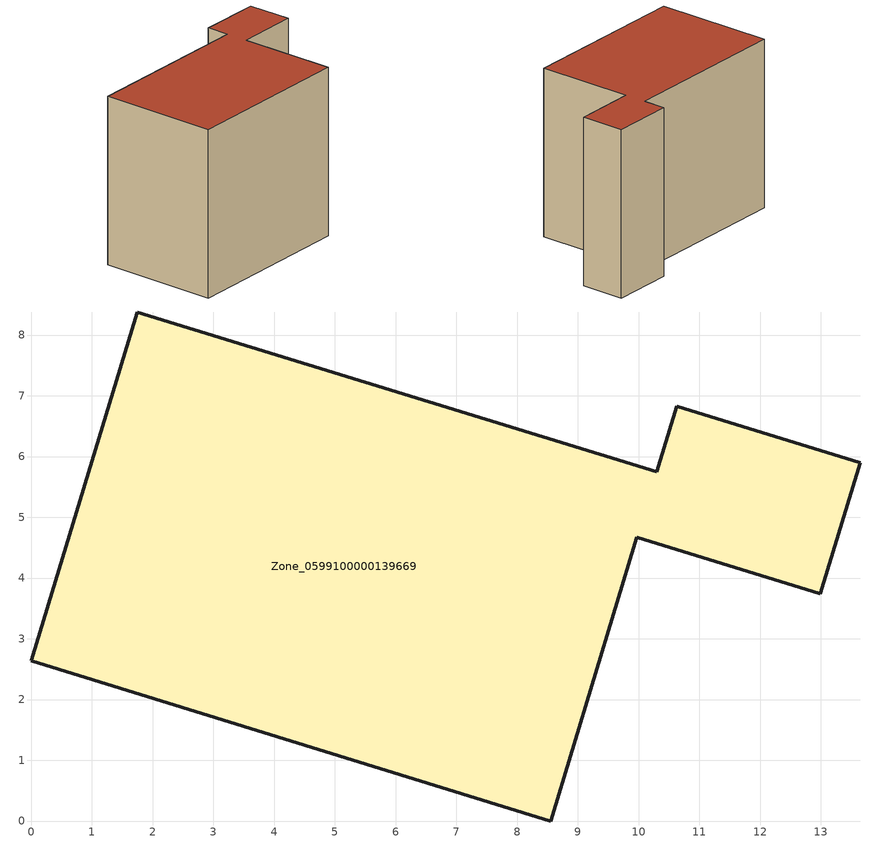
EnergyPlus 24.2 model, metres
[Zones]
Zone_0599100000139669
 floor ground (C_G): 0,2.64 1.75,8.38 10.3,5.75 10.63,6.83 13.65,5.9 12.99,3.74 9.97,4.67 8.55,0 z0
 wall outside (C_F): 1.75,8.38 0,2.64 8.55,0 9.97,4.67 12.99,3.74 13.65,5.9 10.63,6.83 10.3,5.75 1.75,8.38 z0:8.64
 roof outside (C_R): 13.65,5.9 10.63,6.83 10.3,5.75 1.75,8.38 0,2.64 8.55,0 9.97,4.67 12.99,3.74 z8.64
[BUILDING]
Pand.0599100000139669: North Axis=0; Terrain=City; Loads Convergence Tolerance Value=0.04; Temperature Convergence Tolerance Value=0.4; Solar Distribution=FullExterior; Maximum Number of Warmup Days=25; Minimum Number of Warmup Days=1
[Site:Location]
Rotterdam.The.Hague.AP_ZH_NLD Design_Conditions: Latitude=51.96; Longitude=4.45; Time Zone=1; Elevation=-4.5
[SITE:GROUNDTEMPERATURE:BUILDINGSURFACE]
18, 18, 18, 18, 18, 18, 18, 18, 18, 18, 18, 18
[MATERIAL] Thermal Absorptance=0.9; Solar Absorptance=0.7; Visible Absorptance=0.7
Name | Roughness | Thickness | Conductivity | Density | Specific Heat
G.TI.1975-1991 | MediumSmooth | 0.15 | 0.288461 | 540 | 1210
F.TI.1975-1991 | Rough | 0.3 | 0.230769 | 1920 | 840
R.TI.1975-1991 | MediumRough | 0.2 | 0.153846 | 1500 | 1000
[CONSTRUCTION]
C_G: G.TI.1975-1991
C_F: F.TI.1975-1991
C_R: R.TI.1975-1991
[ZONE]
Zone_0599100000139669: Type=1; Multiplier=1; Ceiling Height=Autocalculate; Volume=Autocalculate; Floor Area=autocalculate; Part of Total Floor Area=Yes
[ZONEINFILTRATION:DESIGNFLOWRATE]
Infil_Zone_0599100000139669: Zone or ZoneList or Space or SpaceList=Zone_0599100000139669; Schedule=AlwaysOn; Design Flow Rate Calculation Method=Flow/Area; Flow Rate per Floor Area=0.003; Constant Term Coefficient=1; Temperature Term Coefficient=0; Velocity Term Coefficient=0; Velocity Squared Term Coefficient=0
[HVACTEMPLATE:ZONE:IDEALLOADSAIRSYSTEM]
Zone_0599100000139669: Maximum Heating Supply Air Temperature=50; Minimum Cooling Supply Air Temperature=13; Maximum Heating Supply Air Humidity Ratio=0.0156; Minimum Cooling Supply Air Humidity Ratio=0.0077; Heating Limit=NoLimit; Cooling Limit=NoLimit; Dehumidification Control Type=ConstantSensibleHeatRatio; Cooling Sensible Heat Ratio=0.7; Dehumidification Setpoint=60; Humidification Control Type=None; Humidification Setpoint=30; Outdoor Air Method=None; Outdoor Air Flow Rate per Person=0.00944; Outdoor Air Flow Rate per Zone Floor Area=0; Outdoor Air Flow Rate per Zone=0; Demand Controlled Ventilation Type=None; Outdoor Air Economizer Type=NoEconomizer; Heat Recovery Type=None; Sensible Heat Recovery Effectiveness=0.7; Latent Heat Recovery Effectiveness=0.65
[ZONECONTROL:THERMOSTAT]
ThermostatControl_Zone_0599100000139669: Zone or ZoneList=Zone_0599100000139669; Control Type Schedule=DualSetpointControlType; Control 1=Thermostat_Zone_0599100000139669; Temperature Difference Between Cutout And Setpoint=0
[THERMOSTATSETPOINT:DUALSETPOINT]
Thermostat_Zone_0599100000139669: Heating Setpoint Temperature Schedule=HeatingSetpoint_Zone_0599100000139669; Cooling Setpoint Temperature Schedule=CoolingSetpoint_Zone_0599100000139669
[SCHEDULE:COMPACT]
HeatingSetpoint_Zone_0599100000139669: Through: 12/31, For: AllDays, Until: 24:00, 21
CoolingSetpoint_Zone_0599100000139669: Through: 12/31, For: AllDays, Until: 24:00, 24
DualSetpointControlType: Through: 12/31, For: AllDays, Until: 24:00, 4
AlwaysOn: Through: 12/31, For: AllDays, Until: 24:00, 1
